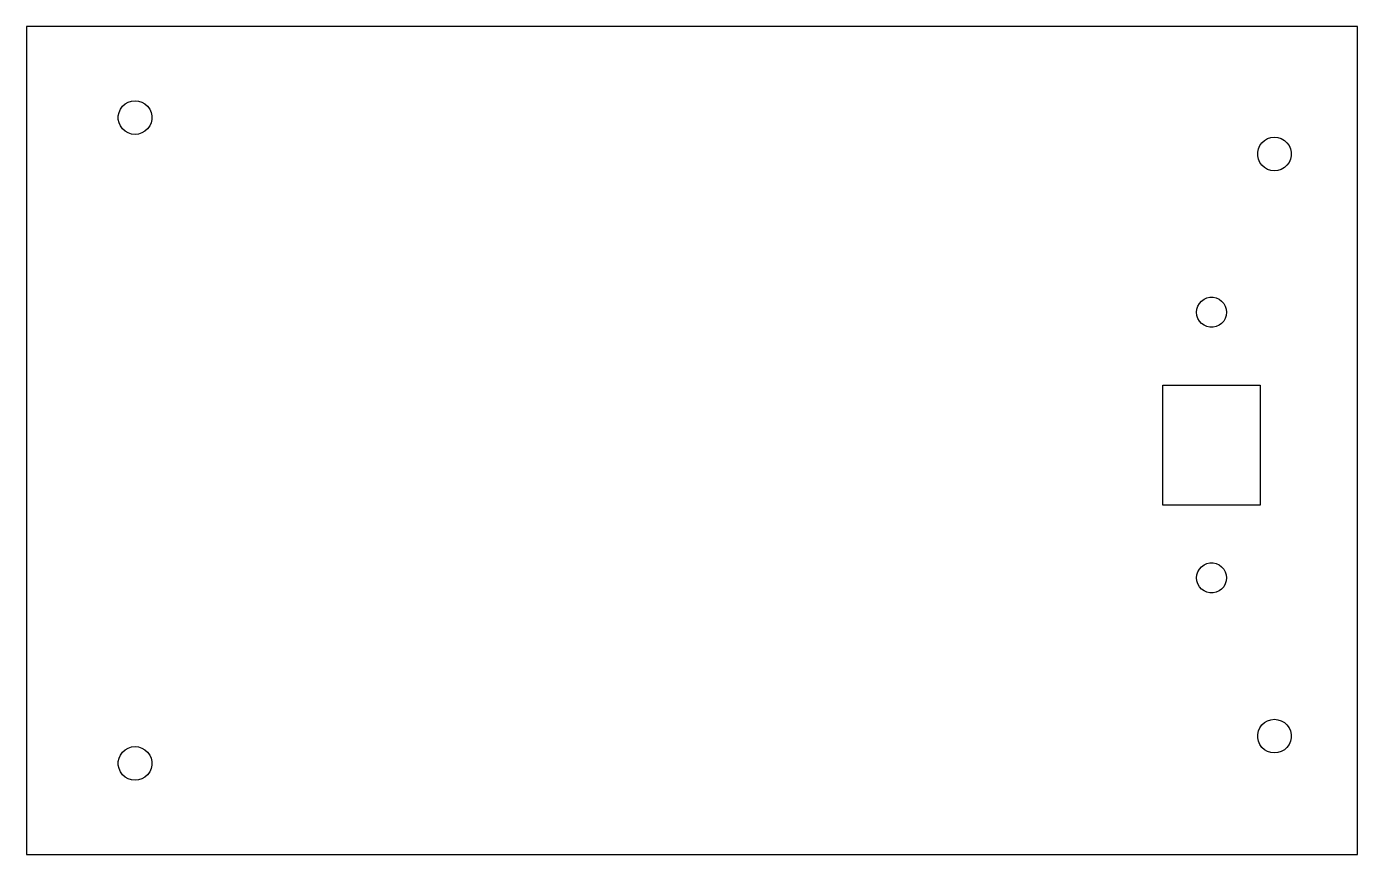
# Model space of a CAD drawing. Extents: x 0 to 146, y 0 to 91.
import ezdxf

# ---------------------------------------------------------------- set-up
doc = ezdxf.new("R2010")
doc.units = 0
doc.layers.add('Layer_1', color=7, linetype='CONTINUOUS')

msp = doc.modelspace()

# ---------------------------------------------------------------- linework, layer by layer
at = {"layer": 'Layer_1', "color": 7}
for points in [[(145.75111, 90.75111), (0.24889, 90.75111), (0.24889, 0.24889), (145.75111, 0.24889)], [(11.724979, 79.00607), (11.358485, 79.12471), (11.02476, 79.31665), (10.738496, 79.57433), (10.511743, 79.88567), (10.355051, 80.23705), (10.274821, 80.61337), (10.274821, 80.99808), (10.355051, 81.3744), (10.511743, 81.72578), (10.738496, 82.03711), (11.02476, 82.29442), (11.358485, 82.48673), (11.724979, 82.60537), (12.10831, 82.64547), (12.491604, 82.60537), (12.858097, 82.48673), (13.191821, 82.29442), (13.478086, 82.03711), (13.704462, 81.72578), (13.861531, 81.3744), (13.941761, 80.99808), (13.941761, 80.61337), (13.861531, 80.23705), (13.704462, 79.88567), (13.478086, 79.57433), (13.191821, 79.31665), (12.858097, 79.12471), (12.491604, 79.00607), (12.10831, 78.96597)], [(136.29846, 75.02797), (135.93271, 75.1466), (135.599, 75.33854), (135.31198, 75.59622), (135.0856, 75.90756), (134.92929, 76.25894), (134.84869, 76.63526), (134.84869, 77.01993), (134.92929, 77.39625), (135.0856, 77.74763), (135.31198, 78.05897), (135.599, 78.31627), (135.93271, 78.50858), (136.29846, 78.62722), (136.68213, 78.66732), (137.06583, 78.62722), (137.43158, 78.50858), (137.7653, 78.31627), (138.05232, 78.05897), (138.2787, 77.74763), (138.43501, 77.39625), (138.51561, 77.01993), (138.51561, 76.63526), (138.43501, 76.25894), (138.2787, 75.90756), (138.05232, 75.59622), (137.7653, 75.33854), (137.43158, 75.1466), (137.06583, 75.02797), (136.68213, 74.98787)], [(129.63426, 57.89082), (129.29752, 57.96222), (128.98376, 58.10164), (128.70578, 58.30303), (128.47564, 58.55806), (128.30426, 58.85504), (128.19766, 59.18149), (128.16006, 59.52229), (128.19766, 59.86347), (128.30426, 60.18954), (128.47564, 60.48689), (128.70578, 60.74193), (128.98376, 60.94331), (129.29752, 61.08273), (129.63426, 61.15413), (129.97702, 61.15413), (130.31376, 61.08273), (130.62752, 60.94331), (130.9055, 60.74193), (131.13564, 60.48689), (131.30702, 60.18954), (131.41362, 59.86347), (131.45122, 59.52229), (131.41362, 59.18149), (131.30702, 58.85504), (131.13564, 58.55806), (130.9055, 58.30303), (130.62752, 58.10164), (130.31376, 57.96222), (129.97702, 57.89082)], [(124.47392, 38.43886), (124.47392, 51.56665), (135.13743, 51.56665), (135.13743, 38.43886)], [(129.63426, 28.85056), (129.29752, 28.92196), (128.98376, 29.06138), (128.70578, 29.26277), (128.47564, 29.5178), (128.30426, 29.81478), (128.19766, 30.14123), (128.16006, 30.48241), (128.19766, 30.82359), (128.30426, 31.15003), (128.47564, 31.44701), (128.70578, 31.70205), (128.98376, 31.90343), (129.29752, 32.04285), (129.63426, 32.11425), (129.97702, 32.11425), (130.31376, 32.04285), (130.62752, 31.90343), (130.9055, 31.70205), (131.13564, 31.44701), (131.30702, 31.15003), (131.41362, 30.82359), (131.45122, 30.48241), (131.41362, 30.14123), (131.30702, 29.81478), (131.13564, 29.5178), (130.9055, 29.26277), (130.62752, 29.06138), (130.31376, 28.92196), (129.97702, 28.85056)], [(136.29846, 11.37806), (135.93271, 11.4967), (135.599, 11.68864), (135.31198, 11.94632), (135.0856, 12.25765), (134.92929, 12.60903), (134.84869, 12.98535), (134.84869, 13.37006), (134.92929, 13.74638), (135.0856, 14.09777), (135.31198, 14.4091), (135.599, 14.66678), (135.93271, 14.8591), (136.29846, 14.97773), (136.68213, 15.01783), (137.06583, 14.97773), (137.43158, 14.8591), (137.7653, 14.66678), (138.05232, 14.4091), (138.2787, 14.09777), (138.43501, 13.74638), (138.51561, 13.37006), (138.51561, 12.98535), (138.43501, 12.60903), (138.2787, 12.25765), (138.05232, 11.94632), (137.7653, 11.68864), (137.43158, 11.4967), (137.06583, 11.37806), (136.68213, 11.33796)], [(11.724979, 8.39448), (11.358485, 8.51312), (11.02476, 8.70506), (10.738496, 8.96236), (10.511743, 9.27369), (10.355051, 9.62507), (10.274821, 10.00139), (10.274821, 10.38606), (10.355051, 10.76238), (10.511743, 11.11377), (10.738496, 11.4251), (11.02476, 11.68278), (11.358485, 11.8751), (11.724979, 11.99374), (12.10831, 12.03384), (12.491604, 11.99374), (12.858097, 11.8751), (13.191821, 11.68278), (13.478086, 11.4251), (13.704462, 11.11377), (13.861531, 10.76238), (13.941761, 10.38606), (13.941761, 10.00139), (13.861531, 9.62507), (13.704462, 9.27369), (13.478086, 8.96236), (13.191821, 8.70506), (12.858097, 8.51312), (12.491604, 8.39448), (12.10831, 8.35438)]]:
    msp.add_lwpolyline(points, close=True, dxfattribs=at)

doc.saveas('drawing.dxf')
